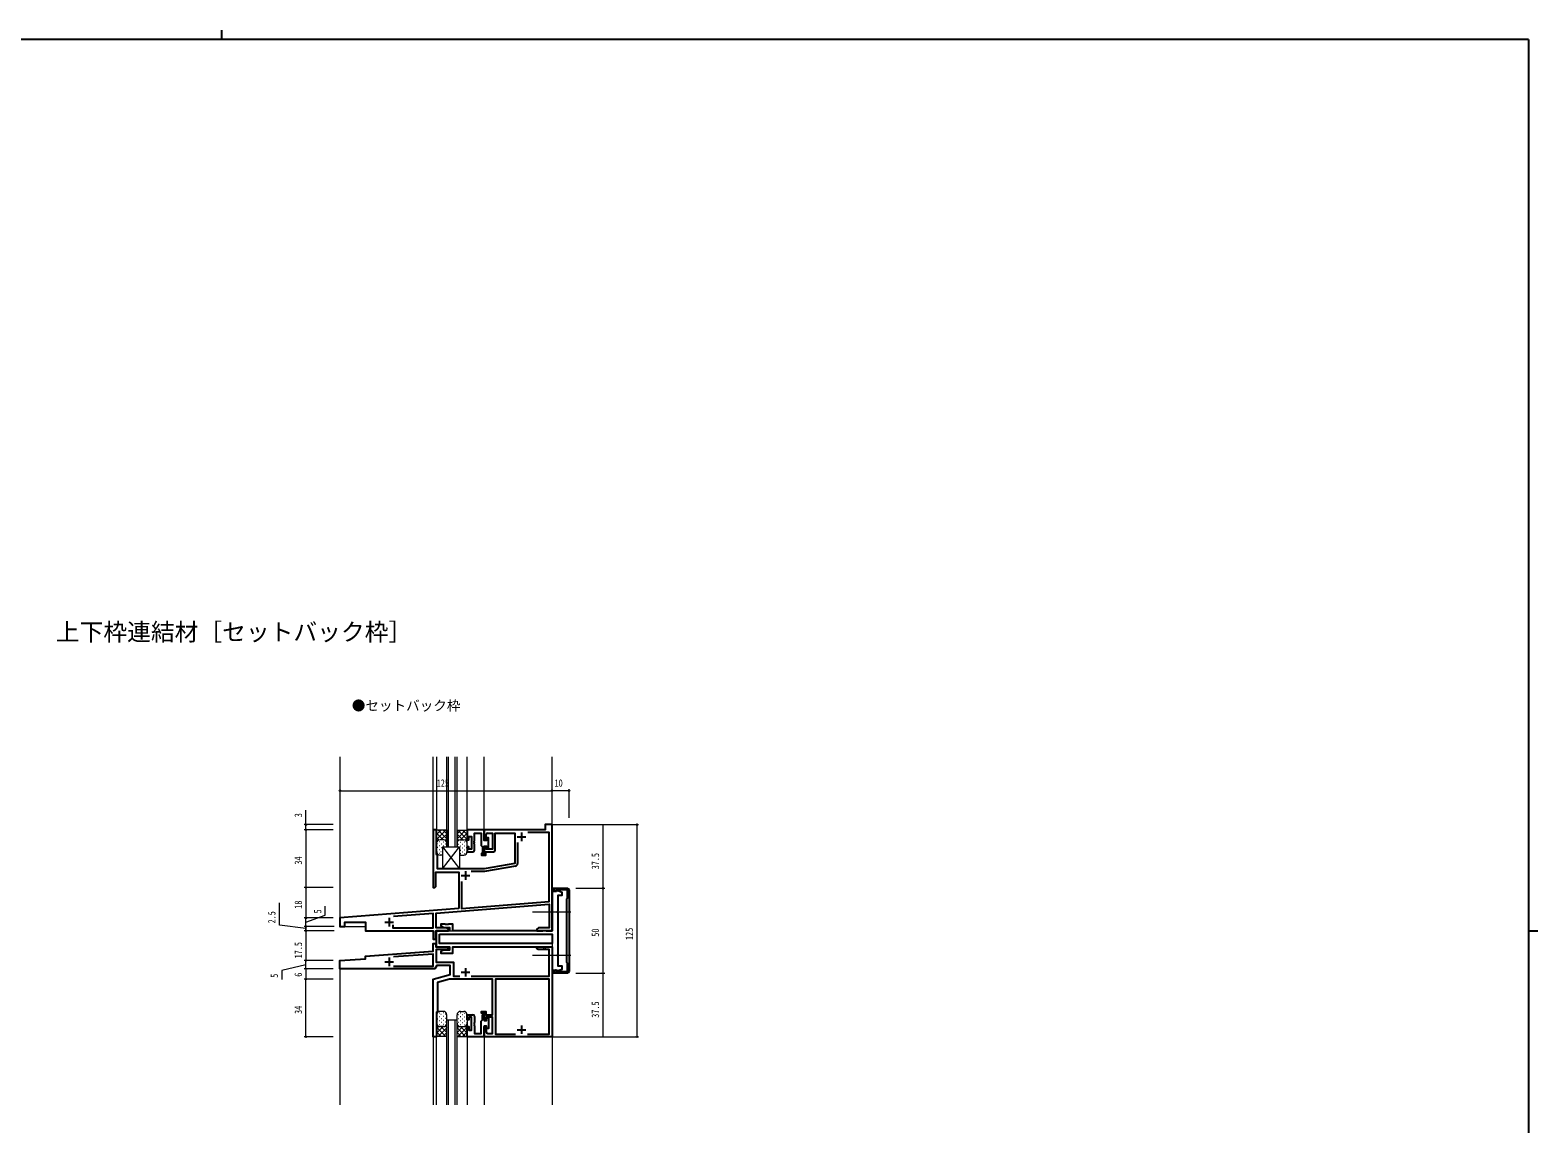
# Model space of a CAD drawing. Units: millimetres, scale not verified. Extents: x -793 to 794, y -564 to 564.
# Drawn here: x -130 to 758, y -80 to 564 of the extents above; entities that cross this region are included whole.
import ezdxf
from ezdxf.enums import TextEntityAlignment as Align

# ---------------------------------------------------------------- set-up
doc = ezdxf.new("R2010")
doc.units = ezdxf.units.MM
doc.header["$LTSCALE"] = 2
for name, color, linetype in [('0-1_USER1', 3, 'Continuous'), ('0-2_YKK_11', 134, 'Continuous'), ('0-6_YKK_ZWAK', 134, 'Continuous')]:
    doc.layers.add(name, color=color, linetype=linetype)
for name, color, linetype, lineweight in [('0-3_YKK_12', 40, 'Continuous', 18), ('0-4_YKK_13', 120, 'Continuous', 18), ('0-5_YKK_D', 200, 'Continuous', 18)]:
    doc.layers.add(name, color=color, linetype=linetype, lineweight=lineweight)
doc.styles.add('ＭＳ ゴシック', font='')
doc.styles.get('ＭＳ ゴシック').set_extended_font_data('MS Gothic')

msp = doc.modelspace()

# ---------------------------------------------------------------- linework, layer by layer
at = {"layer": '0-2_YKK_11'}
for p, q in [((156.637, 89), (161.637, 89)), ((159.137, 91.5), (159.137, 86.5)), ((156.767, 85.587), (156.767, 73.265)), ((123.637, 66.2), (128.637, 66.2)), ((126.137, 68.7), (126.137, 63.7)), ((78.637, 38.7), (83.637, 38.7)), ((81.137, 41.2), (81.137, 36.2)), ((81.137, 17.9), (81.137, 12.9)), ((78.637, 15.4), (83.637, 15.4)), ((123.637, 9.2), (128.637, 9.2)), ((126.137, 11.7), (126.137, 6.7)), ((156.637, -24.6), (161.637, -24.6)), ((159.137, -22.1), (159.137, -27.1))]:
    msp.add_line(p, q, dxfattribs=at)
for points in [[(122.137, 46.707), (52.137, 41.198), (52.137, 36.2), (55.137, 36.2), (55.137, 38.7), (67.137, 38.7), (67.137, 33.7), (107.137, 33.7), (107.137, 28.7), (108.637, 28.7), (108.637, 33.7), (116.137, 33.7), (116.137, 34.7), (115.046, 35.33), (108.767, 35.33), (108.767, 44.019), (175.507, 49.272), (175.507, 35.33), (169.228, 35.33), (168.137, 34.7), (168.137, 33.7), (171.679, 33.7), (171.862, 33.82), (172.412, 33.82), (172.595, 33.7), (172.679, 33.7), (172.862, 33.82), (173.412, 33.82), (173.595, 33.7), (177.137, 33.7), (177.137, 96.2), (173.137, 96.2), (173.137, 93.2), (137.137, 93.2), (137.137, 87.2), (138.237, 87.2), (138.237, 90.2)], [(143.637, 81.2), (143.637, 91.2), (155.137, 91.2), (155.137, 73.374), (137.137, 70.2), (109.637, 70.2), (109.637, 78.2), (109.137, 78.7), (109.137, 93.2), (107.137, 93.2), (107.137, 59.2), (108.137, 59.2), (108.637, 59.7), (108.637, 68.2), (122.137, 68.2), (122.137, 46.707)], [(123.767, 62.787), (123.767, 46.835), (175.507, 50.907), (175.507, 91.57), (162.772, 91.57)], [(137.137, 93.2), (127.137, 93.2), (127.137, 87.2), (128.137, 87.2), (128.137, 89.2), (129.637, 89.2), (129.637, 81.7), (128.137, 81.7), (128.137, 83.2), (127.137, 83.2), (127.137, 80.2), (130.437, 80.2)], [(131.437, 81.2), (131.437, 84.742), (131.317, 84.925), (131.317, 85.475), (131.437, 85.658), (131.437, 85.742), (131.317, 85.925), (131.317, 86.475), (131.437, 86.658), (131.437, 91.2), (135.337, 91.2), (135.337, 84), (135.837, 83.5), (136.137, 83.2), (136.137, 80.2), (137.137, 80.2), (137.137, 83.5), (138.537, 83.5), (138.537, 82), (139.637, 82), (139.637, 88.4), (138.537, 88.4), (138.537, 86.9), (137.137, 86.9), (137.137, 93.2)], [(139.237, 91.2), (142.137, 91.2), (142.137, 81.7), (138.237, 81.7), (138.237, 83.2), (137.137, 83.2), (137.137, 79.2), (135.637, 79.2), (135.637, 78.2), (138.137, 78.2), (138.137, 80.2), (142.637, 80.2)], [(155.528, 71.788), (137.28, 68.57), (129.55, 68.57)], [(180.637, 45.371), (180.637, 54.6), (183.137, 54.6), (183.137, 56.316), (179.636, 57.591), (179.237, 56.9), (177.137, 56.9), (177.137, 33.7)], [(186.137, 8.7), (177.637, 8.7), (177.637, 9.5), (179.559, 10.61), (180.085, 9.7), (186.137, 9.7), (186.137, 14.4), (186.137, 14.5), (185.937, 14.7), (185.737, 14.9), (185.737, 15.418), (185.737, 33.7), (185.737, 38.7), (185.737, 51.982), (185.737, 52.5), (185.937, 52.7), (186.137, 52.9), (186.137, 53), (186.137, 57.7), (180.085, 57.7), (179.559, 56.79), (177.637, 57.9), (177.637, 58.7), (186.137, 58.7)], [(187.137, 57.7), (187.137, 52.7), (187.137, 38.7), (187.137, 33.7)], [(177.137, 33.7), (118.637, 33.7), (118.637, 37.5), (116.095, 37.5), (115.912, 37.38), (115.362, 37.38), (115.179, 37.5), (115.095, 37.5), (114.912, 37.38), (114.362, 37.38), (114.179, 37.5), (111.637, 37.5), (111.637, 36.5), (113.248, 35.57), (116.637, 35.57), (116.637, 33.7), (108.937, 33.7), (108.937, 24.2), (116.637, 24.2), (116.637, 22.33), (113.248, 22.33), (111.637, 21.4), (111.637, 20.4), (118.637, 20.4), (118.637, 24.2), (177.137, 24.2), (177.137, 10.5), (179.237, 10.5), (179.636, 9.809), (183.137, 11.084), (183.137, 12.8), (180.637, 12.8), (180.637, 18.529), (180.494, 18.721), (180.494, 19.679), (180.637, 19.871), (180.637, 44.029), (180.494, 44.221), (180.494, 45.179), (180.637, 45.371)], [(83.237, 37.15), (83.237, 35.33), (107.137, 35.33), (107.137, 43.891), (83.698, 42.046)], [(187.137, 33.7), (187.137, 14.7), (187.137, 9.7)], [(139.237, -26.8), (142.137, -26.8), (142.137, -17.3), (138.237, -17.3), (138.237, -18.8), (137.137, -18.8), (137.137, -14.8), (135.637, -14.8), (135.637, -13.8), (138.137, -13.8), (138.137, -15.8), (142.137, -15.8), (142.137, 5.2), (116.796, 5.2), (109.637, 3.282), (109.637, -13.8), (109.137, -14.3), (109.137, -28.8), (107.137, -28.8), (107.137, 5.2), (117.137, 7.879), (117.137, 13.2), (109.292, 13.2), (108.137, 11.2), (52.137, 11.2), (52.137, 16.2), (67.137, 17.2), (67.137, 18.7), (107.137, 21.6), (107.137, 26.2), (108.637, 26.2), (108.637, 24.2), (116.137, 24.2), (116.137, 23.2), (115.046, 22.57), (108.767, 22.57), (108.767, 15.2), (119.137, 15.2), (119.137, 6.83), (122.775, 6.83)], [(83.737, 12.83), (107.137, 12.83), (107.137, 19.966), (83.701, 18.267)], [(129.5, 6.83), (175.507, 6.83), (175.507, 22.57), (169.228, 22.57), (168.137, 23.2), (168.137, 24.2), (171.679, 24.2), (171.862, 24.08), (172.412, 24.08), (172.595, 24.2), (172.679, 24.2), (172.862, 24.08), (173.412, 24.08), (173.595, 24.2), (177.137, 24.2), (177.137, -28.8), (137.137, -28.8), (137.137, -22.8), (138.237, -22.8), (138.237, -25.8)], [(162.724, -27.17), (175.507, -27.17), (175.507, 5.2), (143.767, 5.2), (143.767, -27.17), (155.55, -27.17)], [(137.137, -28.8), (127.137, -28.8), (127.137, -22.8), (128.137, -22.8), (128.137, -24.8), (129.637, -24.8), (129.637, -17.3), (128.137, -17.3), (128.137, -18.8), (127.137, -18.8), (127.137, -15.8), (130.437, -15.8)], [(131.437, -16.8), (131.437, -20.342), (131.317, -20.525), (131.317, -21.075), (131.437, -21.258), (131.437, -21.342), (131.317, -21.525), (131.317, -22.075), (131.437, -22.258), (131.437, -26.8), (135.337, -26.8), (135.337, -19.6), (135.837, -19.1), (136.137, -18.8), (136.137, -15.8), (137.137, -15.8), (137.137, -19.1), (138.537, -19.1), (138.537, -17.6), (139.637, -17.6), (139.637, -24), (138.537, -24), (138.537, -22.5), (137.137, -22.5), (137.137, -28.8)]]:
    msp.add_lwpolyline(points, dxfattribs=at)
msp.add_lwpolyline([(110.867, 31.77), (177.137, 31.77), (177.137, 26.13), (110.867, 26.13)], close=True, dxfattribs=at)
for centre, radius, start, end in [((139.237, 90.2), 1, 90.00001, 179.99999), ((130.437, 81.2), 1, 270.00004, 359.99996), ((142.637, 81.2), 1, 270.00001, 359.99999), ((155.267, 73.265), 1.5, 280.00001, 359.99999), ((186.137, 57.7), 1, 0.00004, 90.00002), ((186.137, 9.7), 1, 270.00041, 359.99953), ((130.437, -16.8), 1, 0.00004, 89.99996), ((139.237, -25.8), 1, 180.00001, 269.99999)]:
    msp.add_arc(centre, radius, start, end, dxfattribs=at)
at = {"layer": '0-3_YKK_12'}
for p, q in [((52.137, 136.2), (52.137, 36.2)), ((107.137, 92.9), (107.137, 136.2)), ((109.137, 136.2), (109.137, 92.9)), ((115.137, 83.2), (115.137, 136.2)), ((116.137, 83.2), (116.137, 136.2)), ((120.137, 83.2), (120.137, 136.2)), ((121.137, 83.2), (121.137, 136.2)), ((127.137, 92.9), (127.137, 136.2)), ((137.137, 92.9), (137.137, 136.2)), ((177.137, 33.7), (177.137, 136.2)), ((114.137, 83.2), (120.937, 83.2)), ((115.137, 83.2), (121.137, 83.2)), ((188.137, 44.7), (165.637, 44.7)), ((52.137, 36.2), (67.137, 36.2)), ((67.137, 36.2), (67.137, 33.7)), ((67.137, 33.7), (106.837, 33.7)), ((108.937, 33.7), (177.137, 33.7)), ((177.137, 26.675), (177.137, -68.8)), ((107.137, 21.6), (67.137, 18.7)), ((106.859, 21.58), (67.137, 18.7)), ((67.137, 17.2), (67.137, 18.7)), ((188.137, 19.2), (165.637, 19.2)), ((67.137, 17.2), (52.137, 16.2)), ((52.137, 16.2), (52.137, -68.8)), ((115.137, -18.8), (121.137, -18.8)), ((115.137, -68.8), (115.137, -18.8)), ((116.137, -68.8), (116.137, -18.8)), ((120.137, -68.8), (120.137, -18.8)), ((121.137, -68.8), (121.137, -18.8)), ((107.137, -28.5), (107.137, -68.8)), ((109.137, -68.8), (109.137, -28.5)), ((127.137, -28.5), (127.137, -68.8)), ((137.137, -28.5), (137.137, -68.8))]:
    msp.add_line(p, q, dxfattribs=at)
at = {"layer": '0-4_YKK_13'}
for p, q in [((109.137, 80.2), (109.137, 93.2)), ((109.137, 93.2), (109.337, 93)), ((109.137, 90.328), (111.809, 93)), ((109.137, 92.657), (109.48, 93)), ((109.137, 87.5), (114.637, 93)), ((113.037, 87.2), (109.137, 91.1)), ((115.137, 93), (109.337, 93)), ((115.137, 87.928), (110.065, 93)), ((111.665, 87.2), (115.137, 90.672)), ((115.137, 90.757), (112.894, 93)), ((115.137, 93.2), (114.937, 93)), ((115.137, 93.2), (115.137, 83.2)), ((121.137, 93.2), (121.137, 83.2)), ((121.137, 93.2), (121.337, 93)), ((121.137, 87.928), (126.209, 93)), ((121.137, 90.757), (123.38, 93)), ((121.137, 93), (126.937, 93)), ((124.609, 87.2), (121.137, 90.672)), ((127.137, 87.5), (121.637, 93)), ((123.237, 87.2), (127.137, 91.1)), ((127.137, 90.328), (124.465, 93)), ((127.137, 92.657), (126.794, 93)), ((127.137, 93.2), (126.937, 93)), ((127.137, 80.2), (127.137, 93.2)), ((110.364, 87.045), (109.137, 88.272)), ((109.647, 84.857), (109.447, 84.857)), ((109.695, 80.044), (109.495, 80.044)), ((109.743, 82.74), (109.543, 82.74)), ((110.778, 81.344), (110.578, 81.344)), ((110.802, 86.06), (110.602, 86.06)), ((110.85, 83.774), (110.65, 83.774)), ((113.337, 87.2), (111.137, 87.2)), ((111.861, 80.117), (111.661, 80.117)), ((112.053, 84.761), (111.853, 84.761)), ((112.101, 82.571), (111.901, 82.571)), ((112.637, 83.2), (122.637, 70.2)), ((112.637, 70.2), (122.637, 83.2)), ((112.637, 83.2), (112.637, 70.2)), ((113.208, 85.964), (113.008, 85.964)), ((113.257, 83.678), (113.057, 83.678)), ((114.46, 84.665), (114.26, 84.665)), ((114.265, 86.972), (115.137, 87.843)), ((122.009, 86.972), (121.137, 87.843)), ((121.814, 84.665), (122.014, 84.665)), ((122.937, 87.2), (125.137, 87.2)), ((123.018, 83.678), (123.218, 83.678)), ((123.066, 85.964), (123.266, 85.964)), ((123.09, 81.248), (123.29, 81.248)), ((124.173, 82.571), (124.373, 82.571)), ((124.221, 84.761), (124.421, 84.761)), ((124.413, 80.117), (124.613, 80.117)), ((125.424, 83.774), (125.624, 83.774)), ((125.472, 86.06), (125.672, 86.06)), ((125.496, 81.344), (125.696, 81.344)), ((125.91, 87.045), (127.137, 88.272)), ((126.531, 82.74), (126.731, 82.74)), ((126.579, 80.044), (126.779, 80.044)), ((126.627, 84.857), (126.827, 84.857)), ((110.737, 79.223), (110.537, 79.223)), ((112.637, 78.2), (111.137, 78.2)), ((122.937, 78.2), (125.137, 78.2)), ((123.131, 79.127), (123.331, 79.127)), ((125.537, 79.223), (125.737, 79.223)), ((122.637, 70.2), (112.637, 70.2)), ((109.137, -15.8), (109.137, -28.8)), ((109.695, -15.644), (109.495, -15.644)), ((110.737, -14.823), (110.537, -14.823)), ((110.778, -16.944), (110.578, -16.944)), ((113.337, -13.8), (111.137, -13.8)), ((111.861, -15.717), (111.661, -15.717)), ((113.143, -14.727), (112.943, -14.727)), ((113.184, -16.848), (112.984, -16.848)), ((114.267, -15.62), (114.067, -15.62)), ((115.137, -28.8), (115.137, -15.8)), ((121.137, -28.8), (121.137, -15.8)), ((122.007, -15.62), (122.207, -15.62)), ((122.937, -13.8), (125.137, -13.8)), ((123.09, -16.848), (123.29, -16.848)), ((123.131, -14.727), (123.331, -14.727)), ((124.413, -15.717), (124.613, -15.717)), ((125.496, -16.944), (125.696, -16.944)), ((125.537, -14.823), (125.737, -14.823)), ((126.579, -15.644), (126.779, -15.644)), ((127.137, -15.8), (127.137, -28.8)), ((110.364, -22.645), (109.137, -23.872)), ((113.037, -22.8), (109.137, -26.7)), ((109.137, -23.1), (114.637, -28.6)), ((109.137, -25.928), (111.809, -28.6)), ((109.647, -20.457), (109.447, -20.457)), ((109.743, -18.34), (109.543, -18.34)), ((115.137, -23.528), (110.065, -28.6)), ((110.802, -21.66), (110.602, -21.66)), ((110.85, -19.374), (110.65, -19.374)), ((113.337, -22.8), (111.137, -22.8)), ((111.665, -22.8), (115.137, -26.272)), ((112.053, -20.361), (111.853, -20.361)), ((112.101, -18.171), (111.901, -18.171)), ((115.137, -26.357), (112.894, -28.6)), ((113.208, -21.564), (113.008, -21.564)), ((113.257, -19.278), (113.057, -19.278)), ((114.46, -20.265), (114.26, -20.265)), ((114.265, -22.571), (115.137, -23.443)), ((114.508, -18.075), (114.308, -18.075)), ((122.009, -22.571), (121.137, -23.443)), ((124.609, -22.8), (121.137, -26.272)), ((121.137, -23.528), (126.209, -28.6)), ((121.137, -26.357), (123.38, -28.6)), ((127.137, -23.1), (121.637, -28.6)), ((121.766, -18.075), (121.966, -18.075)), ((121.814, -20.265), (122.014, -20.265)), ((122.937, -22.8), (125.137, -22.8)), ((123.018, -19.278), (123.218, -19.278)), ((123.066, -21.564), (123.266, -21.564)), ((123.237, -22.8), (127.137, -26.7)), ((124.173, -18.171), (124.373, -18.171)), ((124.221, -20.361), (124.421, -20.361)), ((127.137, -25.928), (124.465, -28.6)), ((125.424, -19.374), (125.624, -19.374)), ((125.472, -21.66), (125.672, -21.66)), ((125.91, -22.645), (127.137, -23.872)), ((126.531, -18.34), (126.731, -18.34)), ((126.627, -20.457), (126.827, -20.457)), ((109.137, -28.257), (109.48, -28.6)), ((109.137, -28.8), (109.337, -28.6)), ((115.137, -28.6), (109.337, -28.6)), ((115.137, -28.8), (114.937, -28.6)), ((121.137, -28.6), (126.937, -28.6)), ((121.137, -28.8), (121.337, -28.6)), ((127.137, -28.257), (126.794, -28.6)), ((127.137, -28.8), (126.937, -28.6))]:
    msp.add_line(p, q, dxfattribs=at)
msp.add_lwpolyline([(112.637, 83.2), (122.637, 83.2), (122.637, 70.2)], dxfattribs=at)
for centre, start, end in [((111.137, 85.2), 90, 180), ((111.137, 80.2), 180, 270), ((113.137, 85.2), 0, 90), ((123.137, 85.2), 90, 180), ((125.137, 85.2), 0, 90), ((125.137, 80.2), 270, 0), ((123.137, 80.2), 255.52249, 270), ((111.137, -15.8), 90, 180), ((113.137, -15.8), 0, 90), ((123.137, -15.8), 90, 180), ((125.137, -15.8), 0, 90), ((111.137, -20.8), 180, 270), ((113.137, -20.8), 270, 0), ((123.137, -20.8), 180, 270), ((125.137, -20.8), 270, 0)]:
    msp.add_arc(centre, 2, start, end, dxfattribs=at)
at = {"layer": '0-5_YKK_D'}
for p, q in [((52.137, 116.2), (177.137, 116.2)), ((177.137, 100.2), (177.137, 117.2)), ((187.137, 116.2), (177.137, 116.2)), ((187.137, 100.2), (187.137, 117.2)), ((48.137, 96.2), (31.137, 96.2)), ((48.137, 93.2), (31.137, 93.2)), ((48.137, 93.2), (31.137, 93.2)), ((32.137, 93.2), (32.137, 59.2)), ((177.837, 96.2), (228.137, 96.2)), ((181.137, 96.2), (208.137, 96.2)), ((207.137, 96.2), (207.137, 58.7)), ((227.137, 96.2), (227.137, -28.8)), ((48.137, 59.2), (31.137, 59.2)), ((48.137, 59.2), (31.137, 59.2)), ((32.137, 59.2), (32.137, 41.198)), ((191.137, 58.7), (208.137, 58.7)), ((191.137, 58.7), (208.137, 58.7)), ((207.137, 58.7), (207.137, 8.7)), ((48.137, 41.198), (31.137, 41.198)), ((48.137, 41.198), (31.137, 41.198)), ((48.137, 36.2), (31.137, 36.2)), ((48.137, 36.2), (31.137, 36.2)), ((48.836, 36.2), (31.137, 36.2)), ((32.137, 36.2), (32.137, 41.198)), ((32.137, 33.7), (32.137, 36.2)), ((48.137, 33.7), (31.137, 33.7)), ((48.137, 33.7), (31.137, 33.7)), ((48.836, 33.7), (31.137, 33.7)), ((32.137, 33.7), (32.137, 16.2)), ((48.137, 16.2), (31.137, 16.2)), ((48.137, 16.2), (31.137, 16.2)), ((48.137, 11.2), (31.137, 11.2)), ((48.137, 11.2), (31.137, 11.2)), ((32.137, 11.2), (32.137, 16.2)), ((32.137, 11.2), (32.137, 5.2)), ((48.137, 5.2), (31.137, 5.2)), ((48.137, 5.2), (31.137, 5.2)), ((32.137, -28.8), (32.137, 5.2)), ((191.137, 8.7), (208.137, 8.7)), ((191.137, 8.7), (208.137, 8.7)), ((207.137, 8.7), (207.137, -28.8)), ((48.137, -28.8), (31.137, -28.8)), ((177.837, -28.8), (228.137, -28.8)), ((181.137, -28.8), (208.137, -28.8))]:
    msp.add_line(p, q, dxfattribs=at)
for points in [[(32.137, 93.2), (32.137, 96.2), (32.137, 104.8)], [(32.137, 34.95), (16.508, 37.012), (16.508, 50.212)], [(32.137, 38.699), (43.531, 42.898), (43.531, 48.098)], [(32.137, 36.2), (32.137, 33.7), (32.137, 28.3)], [(32.137, 13.7), (18.002, 10.178), (18.002, 4.978)]]:
    msp.add_lwpolyline(points, dxfattribs=at)
for centre in [(52.137, 116.2), (177.137, 116.2), (177.137, 116.2), (187.137, 116.2), (32.137, 96.2), (32.137, 93.2), (32.137, 93.2), (227.137, 96.2), (32.137, 59.2), (32.137, 59.2), (207.137, 58.7), (207.137, 58.7), (32.137, 41.198), (32.137, 41.198), (32.137, 36.2), (32.137, 36.2), (32.137, 36.2), (32.137, 33.7), (32.137, 33.7), (32.137, 33.7), (32.137, 16.2), (32.137, 16.2), (32.137, 11.2), (32.137, 11.2), (207.137, 8.7), (207.137, 8.7), (32.137, 5.2), (32.137, 5.2), (32.137, -28.8), (227.137, -28.8)]:
    msp.add_circle(centre, 0.425, dxfattribs=at)
at = {"layer": '0-6_YKK_ZWAK'}
for p, q in [((-17.672, 564.3), (-17.672, 558.7)), ((752.3, 558.7), (-787.7, 558.7)), ((752.3, 558.7), (752.3, -491.3)), ((752.3, 33.7), (757.9, 33.7))]:
    msp.add_line(p, q, dxfattribs=at)

# ---------------------------------------------------------------- texts
at = {"layer": '0-1_USER1', "style": 'ＭＳ ゴシック'}
msp.add_text('上下枠連結材［セットバック枠］', height=10.26, dxfattribs=at).set_placement((-115.192, 201.523), align=Align.BOTTOM_LEFT)
at = {"layer": '0-1_USER1', "color": 92, "style": 'ＭＳ ゴシック'}
msp.add_text('●セットバック枠', height=5.865, dxfattribs=at).set_placement((59.145, 161.63), align=Align.BOTTOM_LEFT)
at = {"layer": '0-5_YKK_D', "style": 'ＭＳ ゴシック', "width": 0.8}
for s, p in [('125', (109.197, 117.2)), ('10', (178.617, 117.2))]:
    msp.add_text(s, height=4.399, dxfattribs=at).set_placement(p, align=Align.BOTTOM_LEFT)
for s, p in [('3', (31.137, 100.6)), ('34', (31.137, 72.68)), ('37.5', (206.137, 69.93)), ('2.5', (15.508, 38.012)), ('18', (31.137, 46.679)), ('5', (42.531, 43.898)), ('17.5', (31.137, 17.43)), ('50', (206.137, 30.18)), ('125', (226.137, 28.26)), ('5', (17.002, 5.978)), ('6', (31.137, 6.6)), ('37.5', (206.137, -17.57)), ('34', (31.137, -15.32))]:
    msp.add_text(s, height=4.399, rotation=90, dxfattribs=at).set_placement(p, align=Align.BOTTOM_LEFT)

doc.saveas('drawing.dxf')
